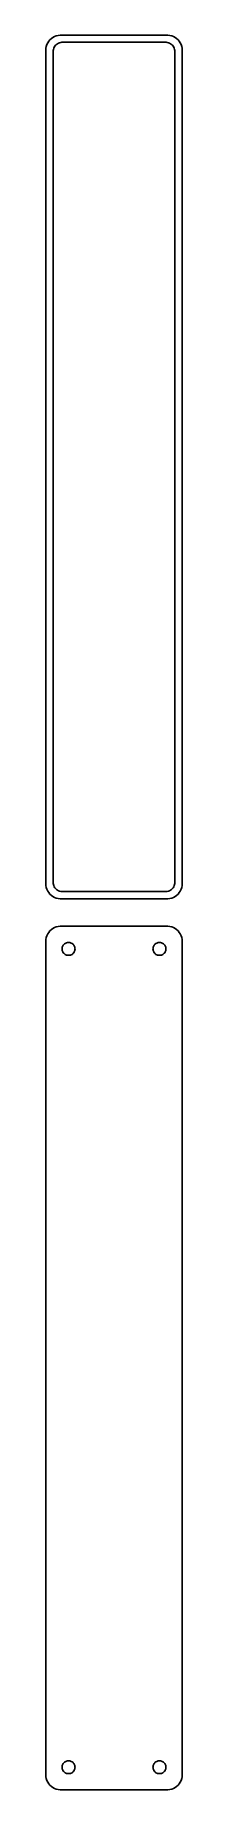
# Model space of a CAD drawing. Header units: metres. Extents: x -22 to 22, y 446 to 1024.
import ezdxf

# ---------------------------------------------------------------- set-up
doc = ezdxf.new("R2010")
doc.units = ezdxf.units.M

msp = doc.modelspace()

# ---------------------------------------------------------------- linework, layer by layer
for p, q in [((-22.4606, 1020.13), (-22.5, 1019.5)), ((-22.5, 1019.5), (-22.5, 744.5)), ((-22.3429, 1020.74), (-22.4606, 1020.13)), ((-22.1489, 1021.34), (-22.3429, 1020.74)), ((-21.8815, 1021.91), (-22.1489, 1021.34)), ((-21.5451, 1022.44), (-21.8815, 1021.91)), ((-21.1448, 1022.92), (-21.5451, 1022.44)), ((-20.6871, 1023.35), (-21.1448, 1022.92)), ((-20.1791, 1023.72), (-20.6871, 1023.35)), ((-19.6289, 1024.02), (-20.1791, 1023.72)), ((-20.1129, 1019), (-20.0884, 1019.39)), ((-20.0884, 1019.39), (-20.0151, 1019.77)), ((-20.0151, 1019.77), (-19.8943, 1020.15)), ((-19.8943, 1020.15), (-19.7279, 1020.5)), ((-19.7279, 1020.5), (-19.5184, 1020.83)), ((-19.0451, 1024.26), (-19.6289, 1024.02)), ((-19.5184, 1020.83), (-19.2692, 1021.13)), ((-19.2692, 1021.13), (-18.9842, 1021.4)), ((-18.4369, 1024.41), (-19.0451, 1024.26)), ((-18.9842, 1021.4), (-18.668, 1021.63)), ((-18.668, 1021.63), (-18.3254, 1021.82)), ((-17.8139, 1024.49), (-18.4369, 1024.41)), ((-18.3254, 1021.82), (-17.9619, 1021.96)), ((-17.9619, 1021.96), (-17.5833, 1022.06)), ((17.8139, 1024.49), (-17.8139, 1024.49)), ((-17.5833, 1022.06), (-17.1954, 1022.11)), ((-17.1954, 1022.11), (17.1954, 1022.11)), ((17.1954, 1022.11), (17.5833, 1022.06)), ((17.5833, 1022.06), (17.9619, 1021.96)), ((18.4369, 1024.41), (17.8139, 1024.49)), ((17.9619, 1021.96), (18.3254, 1021.82)), ((18.3254, 1021.82), (18.668, 1021.63)), ((19.0451, 1024.26), (18.4369, 1024.41)), ((18.668, 1021.63), (18.9842, 1021.4)), ((18.9842, 1021.4), (19.2692, 1021.13)), ((19.6289, 1024.02), (19.0451, 1024.26)), ((19.2692, 1021.13), (19.5184, 1020.83)), ((19.5184, 1020.83), (19.7279, 1020.5)), ((20.1791, 1023.72), (19.6289, 1024.02)), ((19.7279, 1020.5), (19.8943, 1020.15)), ((19.8943, 1020.15), (20.0151, 1019.77)), ((20.0151, 1019.77), (20.0884, 1019.39)), ((20.0884, 1019.39), (20.1129, 1019)), ((20.6871, 1023.35), (20.1791, 1023.72)), ((21.1448, 1022.92), (20.6871, 1023.35)), ((21.5451, 1022.44), (21.1448, 1022.92)), ((21.8815, 1021.91), (21.5451, 1022.44)), ((22.1489, 1021.34), (21.8815, 1021.91)), ((22.3429, 1020.74), (22.1489, 1021.34)), ((22.4606, 1020.13), (22.3429, 1020.74)), ((22.5, 1019.5), (22.4606, 1020.13)), ((22.5, 744.5), (22.5, 1019.5)), ((-20.1129, 745), (-20.1129, 1019)), ((20.1129, 1019), (20.1129, 745)), ((-22.5, 744.5), (-22.4606, 743.873)), ((-22.4606, 743.873), (-22.3429, 743.257)), ((-22.3429, 743.257), (-22.1489, 742.659)), ((-22.1489, 742.659), (-21.8815, 742.091)), ((-21.8815, 742.091), (-21.5451, 741.561)), ((-21.5451, 741.561), (-21.1448, 741.077)), ((-20.0884, 744.61), (-20.1129, 745)), ((-20.0151, 744.226), (-20.0884, 744.61)), ((-19.8943, 743.854), (-20.0151, 744.226)), ((-19.7279, 743.5), (-19.8943, 743.854)), ((-19.5184, 743.17), (-19.7279, 743.5)), ((-19.2692, 742.869), (-19.5184, 743.17)), ((-18.9842, 742.601), (-19.2692, 742.869)), ((-18.668, 742.372), (-18.9842, 742.601)), ((-18.3254, 742.183), (-18.668, 742.372)), ((-17.9619, 742.039), (-18.3254, 742.183)), ((-17.5833, 741.942), (-17.9619, 742.039)), ((-17.1954, 741.893), (-17.5833, 741.942)), ((17.1954, 741.893), (-17.1954, 741.893)), ((17.5833, 741.942), (17.1954, 741.893)), ((17.9619, 742.039), (17.5833, 741.942)), ((18.3254, 742.183), (17.9619, 742.039)), ((18.668, 742.372), (18.3254, 742.183)), ((18.9842, 742.601), (18.668, 742.372)), ((19.2692, 742.869), (18.9842, 742.601)), ((19.5184, 743.17), (19.2692, 742.869)), ((19.7279, 743.5), (19.5184, 743.17)), ((19.8943, 743.854), (19.7279, 743.5)), ((20.0151, 744.226), (19.8943, 743.854)), ((20.0884, 744.61), (20.0151, 744.226)), ((20.1129, 745), (20.0884, 744.61)), ((21.1448, 741.077), (21.5451, 741.561)), ((21.5451, 741.561), (21.8815, 742.091)), ((21.8815, 742.091), (22.1489, 742.659)), ((22.1489, 742.659), (22.3429, 743.257)), ((22.3429, 743.257), (22.4606, 743.873)), ((22.4606, 743.873), (22.5, 744.5)), ((-21.1448, 741.077), (-20.6871, 740.647)), ((-20.6871, 740.647), (-20.1791, 740.278)), ((-20.1791, 740.278), (-19.6289, 739.976)), ((-19.6289, 739.976), (-19.0451, 739.745)), ((-19.0451, 739.745), (-18.4369, 739.589)), ((-18.4369, 739.589), (-17.8139, 739.51)), ((-17.8139, 739.51), (17.8139, 739.51)), ((17.8139, 739.51), (18.4369, 739.589)), ((18.4369, 739.589), (19.0451, 739.745)), ((19.0451, 739.745), (19.6289, 739.976)), ((19.6289, 739.976), (20.1791, 740.278)), ((20.1791, 740.278), (20.6871, 740.647)), ((20.6871, 740.647), (21.1448, 741.077)), ((-20.1791, 729.722), (-20.6871, 729.353)), ((-19.6289, 730.024), (-20.1791, 729.722)), ((-19.0451, 730.255), (-19.6289, 730.024)), ((-18.4369, 730.411), (-19.0451, 730.255)), ((-17.8139, 730.49), (-18.4369, 730.411)), ((17.8139, 730.49), (-17.8139, 730.49)), ((18.4369, 730.411), (17.8139, 730.49)), ((19.0451, 730.255), (18.4369, 730.411)), ((19.6289, 730.024), (19.0451, 730.255)), ((20.1791, 729.722), (19.6289, 730.024)), ((20.6871, 729.353), (20.1791, 729.722)), ((-22.4606, 726.127), (-22.5, 725.5)), ((-22.5, 725.5), (-22.5, 450.5)), ((-22.3429, 726.743), (-22.4606, 726.127)), ((-22.1489, 727.341), (-22.3429, 726.743)), ((-21.8815, 727.909), (-22.1489, 727.341)), ((-21.5451, 728.439), (-21.8815, 727.909)), ((-21.1448, 728.923), (-21.5451, 728.439)), ((-20.6871, 729.353), (-21.1448, 728.923)), ((-17.0682, 723.531), (-16.9853, 723.786)), ((-16.9853, 723.786), (-16.8712, 724.029)), ((-16.8712, 724.029), (-16.7275, 724.255)), ((-16.7275, 724.255), (-16.5565, 724.462)), ((-16.5565, 724.462), (-16.3611, 724.645)), ((-16.3611, 724.645), (-16.1441, 724.803)), ((-16.1441, 724.803), (-15.9091, 724.932)), ((-15.9091, 724.932), (-15.6598, 725.031)), ((-15.6598, 725.031), (-15.4001, 725.097)), ((-15.4001, 725.097), (-15.1341, 725.131)), ((-15.1341, 725.131), (-14.8659, 725.131)), ((-14.8659, 725.131), (-14.5999, 725.097)), ((-14.5999, 725.097), (-14.3401, 725.031)), ((-14.3401, 725.031), (-14.0908, 724.932)), ((-14.0908, 724.932), (-13.8559, 724.803)), ((-13.8559, 724.803), (-13.6389, 724.645)), ((-13.6389, 724.645), (-13.4434, 724.462)), ((-13.4434, 724.462), (-13.2725, 724.255)), ((-13.2725, 724.255), (-13.1288, 724.029)), ((-13.1288, 724.029), (-13.0146, 723.786)), ((-13.0146, 723.786), (-12.9318, 723.531)), ((12.9318, 723.531), (13.0146, 723.786)), ((13.0146, 723.786), (13.1288, 724.029)), ((13.1288, 724.029), (13.2725, 724.255)), ((13.2725, 724.255), (13.4434, 724.462)), ((13.4434, 724.462), (13.6389, 724.645)), ((13.6389, 724.645), (13.8559, 724.803)), ((13.8559, 724.803), (14.0908, 724.932)), ((14.0908, 724.932), (14.3401, 725.031)), ((14.3401, 725.031), (14.5999, 725.097)), ((14.5999, 725.097), (14.8659, 725.131)), ((14.8659, 725.131), (15.1341, 725.131)), ((15.1341, 725.131), (15.4001, 725.097)), ((15.4001, 725.097), (15.6598, 725.031)), ((15.6598, 725.031), (15.9091, 724.932)), ((15.9091, 724.932), (16.1441, 724.803)), ((16.1441, 724.803), (16.3611, 724.645)), ((16.3611, 724.645), (16.5565, 724.462)), ((16.5565, 724.462), (16.7275, 724.255)), ((16.7275, 724.255), (16.8712, 724.029)), ((16.8712, 724.029), (16.9853, 723.786)), ((16.9853, 723.786), (17.0682, 723.531)), ((21.1448, 728.923), (20.6871, 729.353)), ((21.5451, 728.439), (21.1448, 728.923)), ((21.8815, 727.909), (21.5451, 728.439)), ((22.1489, 727.341), (21.8815, 727.909)), ((22.3429, 726.743), (22.1489, 727.341)), ((22.4606, 726.127), (22.3429, 726.743)), ((22.5, 725.5), (22.4606, 726.127)), ((22.5, 450.5), (22.5, 725.5)), ((-17.1353, 723), (-17.1185, 723.268)), ((-17.1185, 722.732), (-17.1353, 723)), ((-17.1185, 723.268), (-17.0682, 723.531)), ((-17.0682, 722.469), (-17.1185, 722.732)), ((-16.9853, 722.214), (-17.0682, 722.469)), ((-16.8712, 721.971), (-16.9853, 722.214)), ((-16.7275, 721.745), (-16.8712, 721.971)), ((-16.5565, 721.538), (-16.7275, 721.745)), ((-16.3611, 721.355), (-16.5565, 721.538)), ((-16.1441, 721.197), (-16.3611, 721.355)), ((-15.9091, 721.068), (-16.1441, 721.197)), ((-15.6598, 720.969), (-15.9091, 721.068)), ((-15.4001, 720.903), (-15.6598, 720.969)), ((-15.1341, 720.869), (-15.4001, 720.903)), ((-14.8659, 720.869), (-15.1341, 720.869)), ((-14.5999, 720.903), (-14.8659, 720.869)), ((-14.3401, 720.969), (-14.5999, 720.903)), ((-14.0908, 721.068), (-14.3401, 720.969)), ((-13.8559, 721.197), (-14.0908, 721.068)), ((-13.6389, 721.355), (-13.8559, 721.197)), ((-13.4434, 721.538), (-13.6389, 721.355)), ((-13.2725, 721.745), (-13.4434, 721.538)), ((-13.1288, 721.971), (-13.2725, 721.745)), ((-13.0146, 722.214), (-13.1288, 721.971)), ((-12.9318, 722.469), (-13.0146, 722.214)), ((-12.9318, 723.531), (-12.8815, 723.268)), ((-12.8815, 722.732), (-12.9318, 722.469)), ((-12.8815, 723.268), (-12.8647, 723)), ((-12.8647, 723), (-12.8815, 722.732)), ((12.8647, 723), (12.8815, 723.268)), ((12.8815, 722.732), (12.8647, 723)), ((12.8815, 723.268), (12.9318, 723.531)), ((12.9318, 722.469), (12.8815, 722.732)), ((13.0146, 722.214), (12.9318, 722.469)), ((13.1288, 721.971), (13.0146, 722.214)), ((13.2725, 721.745), (13.1288, 721.971)), ((13.4434, 721.538), (13.2725, 721.745)), ((13.6389, 721.355), (13.4434, 721.538)), ((13.8559, 721.197), (13.6389, 721.355)), ((14.0908, 721.068), (13.8559, 721.197)), ((14.3401, 720.969), (14.0908, 721.068)), ((14.5999, 720.903), (14.3401, 720.969)), ((14.8659, 720.869), (14.5999, 720.903)), ((15.1341, 720.869), (14.8659, 720.869)), ((15.4001, 720.903), (15.1341, 720.869)), ((15.6598, 720.969), (15.4001, 720.903)), ((15.9091, 721.068), (15.6598, 720.969)), ((16.1441, 721.197), (15.9091, 721.068)), ((16.3611, 721.355), (16.1441, 721.197)), ((16.5565, 721.538), (16.3611, 721.355)), ((16.7275, 721.745), (16.5565, 721.538)), ((16.8712, 721.971), (16.7275, 721.745)), ((16.9853, 722.214), (16.8712, 721.971)), ((17.0682, 722.469), (16.9853, 722.214)), ((17.0682, 723.531), (17.1185, 723.268)), ((17.1185, 722.732), (17.0682, 722.469)), ((17.1185, 723.268), (17.1353, 723)), ((17.1353, 723), (17.1185, 722.732)), ((-17.1353, 453), (-17.1185, 453.268)), ((-17.1185, 452.732), (-17.1353, 453)), ((-17.1185, 453.268), (-17.0682, 453.531)), ((-17.0682, 452.469), (-17.1185, 452.732)), ((-17.0682, 453.531), (-16.9853, 453.786)), ((-16.9853, 452.214), (-17.0682, 452.469)), ((-16.9853, 453.786), (-16.8712, 454.029)), ((-16.8712, 451.971), (-16.9853, 452.214)), ((-16.8712, 454.029), (-16.7275, 454.255)), ((-16.7275, 451.745), (-16.8712, 451.971)), ((-16.7275, 454.255), (-16.5565, 454.462)), ((-16.5565, 451.538), (-16.7275, 451.745)), ((-16.5565, 454.462), (-16.3611, 454.645)), ((-16.3611, 454.645), (-16.1441, 454.803)), ((-16.1441, 454.803), (-15.9091, 454.932)), ((-15.9091, 454.932), (-15.6598, 455.031)), ((-15.6598, 455.031), (-15.4001, 455.097)), ((-15.4001, 455.097), (-15.1341, 455.131)), ((-15.1341, 455.131), (-14.8659, 455.131)), ((-14.8659, 455.131), (-14.5999, 455.097)), ((-14.5999, 455.097), (-14.3401, 455.031)), ((-14.3401, 455.031), (-14.0908, 454.932)), ((-14.0908, 454.932), (-13.8559, 454.803)), ((-13.8559, 454.803), (-13.6389, 454.645)), ((-13.6389, 454.645), (-13.4434, 454.462)), ((-13.4434, 454.462), (-13.2725, 454.255)), ((-13.2725, 451.745), (-13.4434, 451.538)), ((-13.2725, 454.255), (-13.1288, 454.029)), ((-13.1288, 451.971), (-13.2725, 451.745)), ((-13.1288, 454.029), (-13.0146, 453.786)), ((-13.0146, 452.214), (-13.1288, 451.971)), ((-13.0146, 453.786), (-12.9318, 453.531)), ((-12.9318, 452.469), (-13.0146, 452.214)), ((-12.9318, 453.531), (-12.8815, 453.268)), ((-12.8815, 452.732), (-12.9318, 452.469)), ((-12.8815, 453.268), (-12.8647, 453)), ((-12.8647, 453), (-12.8815, 452.732)), ((12.8647, 453), (12.8815, 453.268)), ((12.8815, 452.732), (12.8647, 453)), ((12.8815, 453.268), (12.9318, 453.531)), ((12.9318, 452.469), (12.8815, 452.732)), ((12.9318, 453.531), (13.0146, 453.786)), ((13.0146, 452.214), (12.9318, 452.469)), ((13.0146, 453.786), (13.1288, 454.029)), ((13.1288, 451.971), (13.0146, 452.214)), ((13.1288, 454.029), (13.2725, 454.255)), ((13.2725, 451.745), (13.1288, 451.971)), ((13.2725, 454.255), (13.4434, 454.462)), ((13.4434, 451.538), (13.2725, 451.745)), ((13.4434, 454.462), (13.6389, 454.645)), ((13.6389, 454.645), (13.8559, 454.803)), ((13.8559, 454.803), (14.0908, 454.932)), ((14.0908, 454.932), (14.3401, 455.031)), ((14.3401, 455.031), (14.5999, 455.097)), ((14.5999, 455.097), (14.8659, 455.131)), ((14.8659, 455.131), (15.1341, 455.131)), ((15.1341, 455.131), (15.4001, 455.097)), ((15.4001, 455.097), (15.6598, 455.031)), ((15.6598, 455.031), (15.9091, 454.932)), ((15.9091, 454.932), (16.1441, 454.803)), ((16.1441, 454.803), (16.3611, 454.645)), ((16.3611, 454.645), (16.5565, 454.462)), ((16.5565, 454.462), (16.7275, 454.255)), ((16.7275, 451.745), (16.5565, 451.538)), ((16.7275, 454.255), (16.8712, 454.029)), ((16.8712, 451.971), (16.7275, 451.745)), ((16.8712, 454.029), (16.9853, 453.786)), ((16.9853, 452.214), (16.8712, 451.971)), ((16.9853, 453.786), (17.0682, 453.531)), ((17.0682, 452.469), (16.9853, 452.214)), ((17.0682, 453.531), (17.1185, 453.268)), ((17.1185, 452.732), (17.0682, 452.469)), ((17.1185, 453.268), (17.1353, 453)), ((17.1353, 453), (17.1185, 452.732)), ((-22.5, 450.5), (-22.4606, 449.873)), ((-22.4606, 449.873), (-22.3429, 449.257)), ((-22.3429, 449.257), (-22.1489, 448.659)), ((-22.1489, 448.659), (-21.8815, 448.091)), ((-21.8815, 448.091), (-21.5451, 447.561)), ((-21.5451, 447.561), (-21.1448, 447.077)), ((-21.1448, 447.077), (-20.6871, 446.647)), ((-20.6871, 446.647), (-20.1791, 446.278)), ((-20.1791, 446.278), (-19.6289, 445.976)), ((-19.6289, 445.976), (-19.0451, 445.745)), ((-16.3611, 451.355), (-16.5565, 451.538)), ((-16.1441, 451.197), (-16.3611, 451.355)), ((-15.9091, 451.068), (-16.1441, 451.197)), ((-15.6598, 450.969), (-15.9091, 451.068)), ((-15.4001, 450.903), (-15.6598, 450.969)), ((-15.1341, 450.869), (-15.4001, 450.903)), ((-14.8659, 450.869), (-15.1341, 450.869)), ((-14.5999, 450.903), (-14.8659, 450.869)), ((-14.3401, 450.969), (-14.5999, 450.903)), ((-14.0908, 451.068), (-14.3401, 450.969)), ((-13.8559, 451.197), (-14.0908, 451.068)), ((-13.6389, 451.355), (-13.8559, 451.197)), ((-13.4434, 451.538), (-13.6389, 451.355)), ((13.6389, 451.355), (13.4434, 451.538)), ((13.8559, 451.197), (13.6389, 451.355)), ((14.0908, 451.068), (13.8559, 451.197)), ((14.3401, 450.969), (14.0908, 451.068)), ((14.5999, 450.903), (14.3401, 450.969)), ((14.8659, 450.869), (14.5999, 450.903)), ((15.1341, 450.869), (14.8659, 450.869)), ((15.4001, 450.903), (15.1341, 450.869)), ((15.6598, 450.969), (15.4001, 450.903)), ((15.9091, 451.068), (15.6598, 450.969)), ((16.1441, 451.197), (15.9091, 451.068)), ((16.3611, 451.355), (16.1441, 451.197)), ((16.5565, 451.538), (16.3611, 451.355)), ((19.0451, 445.745), (19.6289, 445.976)), ((19.6289, 445.976), (20.1791, 446.278)), ((20.1791, 446.278), (20.6871, 446.647)), ((20.6871, 446.647), (21.1448, 447.077)), ((21.1448, 447.077), (21.5451, 447.561)), ((21.5451, 447.561), (21.8815, 448.091)), ((21.8815, 448.091), (22.1489, 448.659)), ((22.1489, 448.659), (22.3429, 449.257)), ((22.3429, 449.257), (22.4606, 449.873)), ((22.4606, 449.873), (22.5, 450.5)), ((-19.0451, 445.745), (-18.4369, 445.589)), ((-18.4369, 445.589), (-17.8139, 445.51)), ((-17.8139, 445.51), (17.8139, 445.51)), ((17.8139, 445.51), (18.4369, 445.589)), ((18.4369, 445.589), (19.0451, 445.745))]:
    msp.add_line(p, q)

doc.saveas('drawing.dxf')
